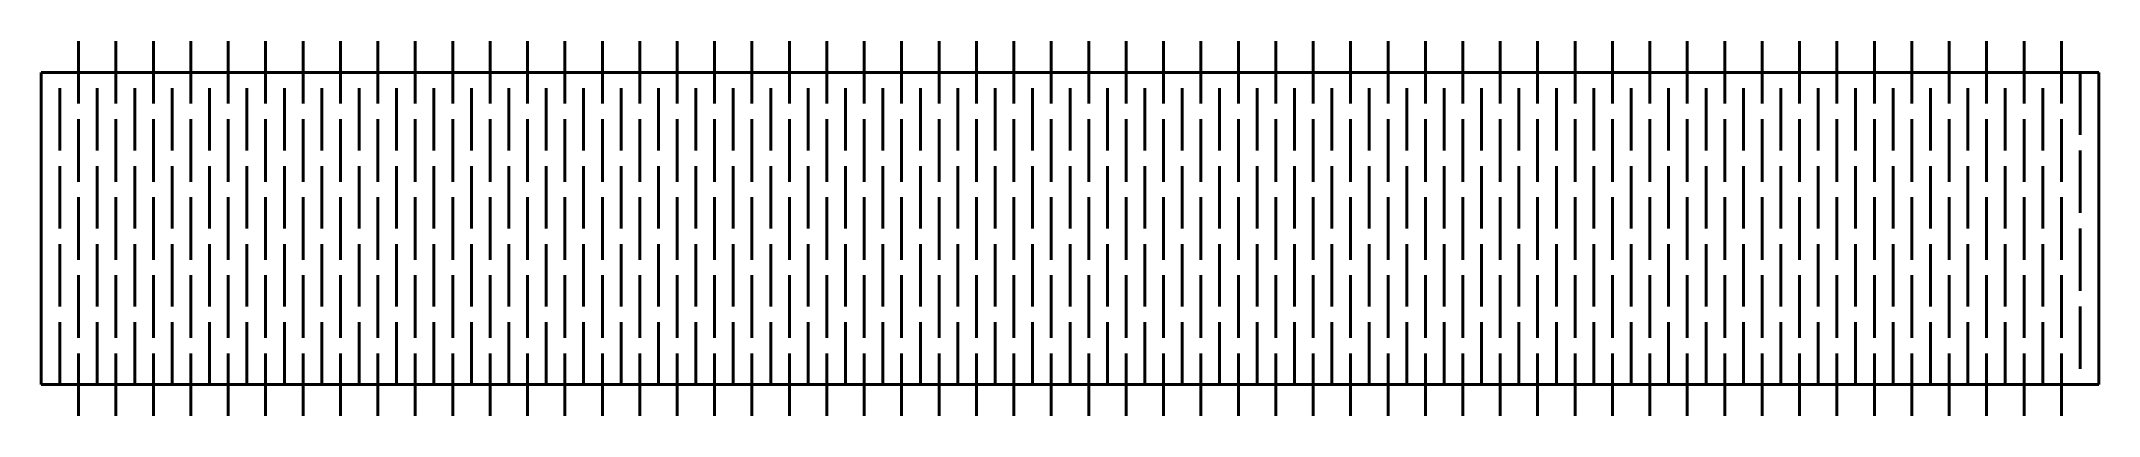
# Model space of a CAD drawing. Header units: millimetres. Extents: x -165 to 165, y -30 to 30.
import ezdxf

# ---------------------------------------------------------------- set-up
doc = ezdxf.new("R2010")
doc.units = ezdxf.units.MM
doc.layers.add('ModelSketch_Visible', color=7, linetype='Continuous', lineweight=40)

msp = doc.modelspace()

# ---------------------------------------------------------------- linework, layer by layer
at = {"layer": 'ModelSketch_Visible'}
for p, q in [((-159, 20), (-159, 30)), ((-153, 20), (-153, 30)), ((-147, 20), (-147, 30)), ((-141, 20), (-141, 30)), ((-135, 20), (-135, 30)), ((-129, 20), (-129, 30)), ((-123, 20), (-123, 30)), ((-117, 20), (-117, 30)), ((-111, 20), (-111, 30)), ((-105, 20), (-105, 30)), ((-99, 20), (-99, 30)), ((-93, 20), (-93, 30)), ((-87, 20), (-87, 30)), ((-81, 20), (-81, 30)), ((-75, 20), (-75, 30)), ((-69, 20), (-69, 30)), ((-63, 20), (-63, 30)), ((-57, 20), (-57, 30)), ((-51, 20), (-51, 30)), ((-45, 20), (-45, 30)), ((-39, 20), (-39, 30)), ((-33, 20), (-33, 30)), ((-27, 20), (-27, 30)), ((-21, 20), (-21, 30)), ((-15, 20), (-15, 30)), ((-9, 20), (-9, 30)), ((-3, 20), (-3, 30)), ((3, 20), (3, 30)), ((9, 20), (9, 30)), ((15, 20), (15, 30)), ((21, 20), (21, 30)), ((27, 20), (27, 30)), ((33, 20), (33, 30)), ((39, 20), (39, 30)), ((45, 20), (45, 30)), ((51, 20), (51, 30)), ((57, 20), (57, 30)), ((63, 20), (63, 30)), ((69, 20), (69, 30)), ((75, 20), (75, 30)), ((81, 20), (81, 30)), ((87, 20), (87, 30)), ((93, 20), (93, 30)), ((99, 20), (99, 30)), ((105, 20), (105, 30)), ((111, 20), (111, 30)), ((117, 20), (117, 30)), ((123, 20), (123, 30)), ((129, 20), (129, 30)), ((135, 20), (135, 30)), ((141, 20), (141, 30)), ((147, 20), (147, 30)), ((153, 20), (153, 30)), ((159, 20), (159, 30)), ((-165, -25), (-165, 25)), ((-165, 25), (165, 25)), ((-162, 25), (-159, 25)), ((-156, 25), (-153, 25)), ((-150, 25), (-147, 25)), ((-144, 25), (-141, 25)), ((-138, 25), (-135, 25)), ((-132, 25), (-129, 25)), ((-126, 25), (-123, 25)), ((-120, 25), (-117, 25)), ((-114, 25), (-111, 25)), ((-108, 25), (-105, 25)), ((-102, 25), (-99, 25)), ((-96, 25), (-93, 25)), ((-90, 25), (-87, 25)), ((-84, 25), (-81, 25)), ((-78, 25), (-75, 25)), ((-72, 25), (-69, 25)), ((-66, 25), (-63, 25)), ((-60, 25), (-57, 25)), ((-54, 25), (-51, 25)), ((-48, 25), (-45, 25)), ((-42, 25), (-39, 25)), ((-36, 25), (-33, 25)), ((-30, 25), (-27, 25)), ((-24, 25), (-21, 25)), ((-18, 25), (-15, 25)), ((-12, 25), (-9, 25)), ((-6, 25), (-3, 25)), ((0, 25), (3, 25)), ((6, 25), (9, 25)), ((12, 25), (15, 25)), ((18, 25), (21, 25)), ((24, 25), (27, 25)), ((30, 25), (33, 25)), ((36, 25), (39, 25)), ((42, 25), (45, 25)), ((48, 25), (51, 25)), ((54, 25), (57, 25)), ((60, 25), (63, 25)), ((66, 25), (69, 25)), ((72, 25), (75, 25)), ((78, 25), (81, 25)), ((84, 25), (87, 25)), ((90, 25), (93, 25)), ((96, 25), (99, 25)), ((102, 25), (105, 25)), ((108, 25), (111, 25)), ((114, 25), (117, 25)), ((120, 25), (123, 25)), ((126, 25), (129, 25)), ((132, 25), (135, 25)), ((138, 25), (141, 25)), ((144, 25), (147, 25)), ((150, 25), (153, 25)), ((156, 25), (159, 25)), ((159, 25), (162, 25)), ((162, 15), (162, 25)), ((165, -25), (165, 25)), ((-162, 12.5), (-162, 22.5)), ((-156, 12.5), (-156, 22.5)), ((-150, 12.5), (-150, 22.5)), ((-144, 12.5), (-144, 22.5)), ((-138, 12.5), (-138, 22.5)), ((-132, 12.5), (-132, 22.5)), ((-126, 12.5), (-126, 22.5)), ((-120, 12.5), (-120, 22.5)), ((-114, 12.5), (-114, 22.5)), ((-108, 12.5), (-108, 22.5)), ((-102, 12.5), (-102, 22.5)), ((-96, 12.5), (-96, 22.5)), ((-90, 12.5), (-90, 22.5)), ((-84, 12.5), (-84, 22.5)), ((-78, 12.5), (-78, 22.5)), ((-72, 12.5), (-72, 22.5)), ((-66, 12.5), (-66, 22.5)), ((-60, 12.5), (-60, 22.5)), ((-54, 12.5), (-54, 22.5)), ((-48, 12.5), (-48, 22.5)), ((-42, 12.5), (-42, 22.5)), ((-36, 12.5), (-36, 22.5)), ((-30, 12.5), (-30, 22.5)), ((-24, 12.5), (-24, 22.5)), ((-18, 12.5), (-18, 22.5)), ((-12, 12.5), (-12, 22.5)), ((-6, 12.5), (-6, 22.5)), ((0, 12.5), (0, 22.5)), ((6, 12.5), (6, 22.5)), ((12, 12.5), (12, 22.5)), ((18, 12.5), (18, 22.5)), ((24, 12.5), (24, 22.5)), ((30, 12.5), (30, 22.5)), ((36, 12.5), (36, 22.5)), ((42, 12.5), (42, 22.5)), ((48, 12.5), (48, 22.5)), ((54, 12.5), (54, 22.5)), ((60, 12.5), (60, 22.5)), ((66, 12.5), (66, 22.5)), ((72, 12.5), (72, 22.5)), ((78, 12.5), (78, 22.5)), ((84, 12.5), (84, 22.5)), ((90, 12.5), (90, 22.5)), ((96, 12.5), (96, 22.5)), ((102, 12.5), (102, 22.5)), ((108, 12.5), (108, 22.5)), ((114, 12.5), (114, 22.5)), ((120, 12.5), (120, 22.5)), ((126, 12.5), (126, 22.5)), ((132, 12.5), (132, 22.5)), ((138, 12.5), (138, 22.5)), ((144, 12.5), (144, 22.5)), ((150, 12.5), (150, 22.5)), ((156, 12.5), (156, 22.5)), ((-159, 7.5), (-159, 17.5)), ((-153, 7.5), (-153, 17.5)), ((-147, 7.5), (-147, 17.5)), ((-141, 7.5), (-141, 17.5)), ((-135, 7.5), (-135, 17.5)), ((-129, 7.5), (-129, 17.5)), ((-123, 7.5), (-123, 17.5)), ((-117, 7.5), (-117, 17.5)), ((-111, 7.5), (-111, 17.5)), ((-105, 7.5), (-105, 17.5)), ((-99, 7.5), (-99, 17.5)), ((-93, 7.5), (-93, 17.5)), ((-87, 7.5), (-87, 17.5)), ((-81, 7.5), (-81, 17.5)), ((-75, 7.5), (-75, 17.5)), ((-69, 7.5), (-69, 17.5)), ((-63, 7.5), (-63, 17.5)), ((-57, 7.5), (-57, 17.5)), ((-51, 7.5), (-51, 17.5)), ((-45, 7.5), (-45, 17.5)), ((-39, 7.5), (-39, 17.5)), ((-33, 7.5), (-33, 17.5)), ((-27, 7.5), (-27, 17.5)), ((-21, 7.5), (-21, 17.5)), ((-15, 7.5), (-15, 17.5)), ((-9, 7.5), (-9, 17.5)), ((-3, 7.5), (-3, 17.5)), ((3, 7.5), (3, 17.5)), ((9, 7.5), (9, 17.5)), ((15, 7.5), (15, 17.5)), ((21, 7.5), (21, 17.5)), ((27, 7.5), (27, 17.5)), ((33, 7.5), (33, 17.5)), ((39, 7.5), (39, 17.5)), ((45, 7.5), (45, 17.5)), ((51, 7.5), (51, 17.5)), ((57, 7.5), (57, 17.5)), ((63, 7.5), (63, 17.5)), ((69, 7.5), (69, 17.5)), ((75, 7.5), (75, 17.5)), ((81, 7.5), (81, 17.5)), ((87, 7.5), (87, 17.5)), ((93, 7.5), (93, 17.5)), ((99, 7.5), (99, 17.5)), ((105, 7.5), (105, 17.5)), ((111, 7.5), (111, 17.5)), ((117, 7.5), (117, 17.5)), ((123, 7.5), (123, 17.5)), ((129, 7.5), (129, 17.5)), ((135, 7.5), (135, 17.5)), ((141, 7.5), (141, 17.5)), ((147, 7.5), (147, 17.5)), ((153, 7.5), (153, 17.5)), ((159, 7.5), (159, 17.5)), ((-162, 0), (-162, 10)), ((-156, 0), (-156, 10)), ((-150, 0), (-150, 10)), ((-144, 0), (-144, 10)), ((-138, 0), (-138, 10)), ((-132, 0), (-132, 10)), ((-126, 0), (-126, 10)), ((-120, 0), (-120, 10)), ((-114, 0), (-114, 10)), ((-108, 0), (-108, 10)), ((-102, 0), (-102, 10)), ((-96, 0), (-96, 10)), ((-90, 0), (-90, 10)), ((-84, 0), (-84, 10)), ((-78, 0), (-78, 10)), ((-72, 0), (-72, 10)), ((-66, 0), (-66, 10)), ((-60, 0), (-60, 10)), ((-54, 0), (-54, 10)), ((-48, 0), (-48, 10)), ((-42, 0), (-42, 10)), ((-36, 0), (-36, 10)), ((-30, 0), (-30, 10)), ((-24, 0), (-24, 10)), ((-18, 0), (-18, 10)), ((-12, 0), (-12, 10)), ((-6, 0), (-6, 10)), ((0, 0), (0, 10)), ((6, 0), (6, 10)), ((12, 0), (12, 10)), ((18, 0), (18, 10)), ((24, 0), (24, 10)), ((30, 0), (30, 10)), ((36, 0), (36, 10)), ((42, 0), (42, 10)), ((48, 0), (48, 10)), ((54, 0), (54, 10)), ((60, 0), (60, 10)), ((66, 0), (66, 10)), ((72, 0), (72, 10)), ((78, 0), (78, 10)), ((84, 0), (84, 10)), ((90, 0), (90, 10)), ((96, 0), (96, 10)), ((102, 0), (102, 10)), ((108, 0), (108, 10)), ((114, 0), (114, 10)), ((120, 0), (120, 10)), ((126, 0), (126, 10)), ((132, 0), (132, 10)), ((138, 0), (138, 10)), ((144, 0), (144, 10)), ((150, 0), (150, 10)), ((156, 0), (156, 10)), ((162, 2.5), (162, 12.5)), ((-159, -5), (-159, 5)), ((-153, -5), (-153, 5)), ((-147, -5), (-147, 5)), ((-141, -5), (-141, 5)), ((-135, -5), (-135, 5)), ((-129, -5), (-129, 5)), ((-123, -5), (-123, 5)), ((-117, -5), (-117, 5)), ((-111, -5), (-111, 5)), ((-105, -5), (-105, 5)), ((-99, -5), (-99, 5)), ((-93, -5), (-93, 5)), ((-87, -5), (-87, 5)), ((-81, -5), (-81, 5)), ((-75, -5), (-75, 5)), ((-69, -5), (-69, 5)), ((-63, -5), (-63, 5)), ((-57, -5), (-57, 5)), ((-51, -5), (-51, 5)), ((-45, -5), (-45, 5)), ((-39, -5), (-39, 5)), ((-33, -5), (-33, 5)), ((-27, -5), (-27, 5)), ((-21, -5), (-21, 5)), ((-15, -5), (-15, 5)), ((-9, -5), (-9, 5)), ((-3, -5), (-3, 5)), ((3, -5), (3, 5)), ((9, -5), (9, 5)), ((15, -5), (15, 5)), ((21, -5), (21, 5)), ((27, -5), (27, 5)), ((33, -5), (33, 5)), ((39, -5), (39, 5)), ((45, -5), (45, 5)), ((51, -5), (51, 5)), ((57, -5), (57, 5)), ((63, -5), (63, 5)), ((69, -5), (69, 5)), ((75, -5), (75, 5)), ((81, -5), (81, 5)), ((87, -5), (87, 5)), ((93, -5), (93, 5)), ((99, -5), (99, 5)), ((105, -5), (105, 5)), ((111, -5), (111, 5)), ((117, -5), (117, 5)), ((123, -5), (123, 5)), ((129, -5), (129, 5)), ((135, -5), (135, 5)), ((141, -5), (141, 5)), ((147, -5), (147, 5)), ((153, -5), (153, 5)), ((159, -5), (159, 5)), ((162, -10), (162, 0)), ((-162, -12.5), (-162, -2.5)), ((-156, -12.5), (-156, -2.5)), ((-150, -12.5), (-150, -2.5)), ((-144, -12.5), (-144, -2.5)), ((-138, -12.5), (-138, -2.5)), ((-132, -12.5), (-132, -2.5)), ((-126, -12.5), (-126, -2.5)), ((-120, -12.5), (-120, -2.5)), ((-114, -12.5), (-114, -2.5)), ((-108, -12.5), (-108, -2.5)), ((-102, -12.5), (-102, -2.5)), ((-96, -12.5), (-96, -2.5)), ((-90, -12.5), (-90, -2.5)), ((-84, -12.5), (-84, -2.5)), ((-78, -12.5), (-78, -2.5)), ((-72, -12.5), (-72, -2.5)), ((-66, -12.5), (-66, -2.5)), ((-60, -12.5), (-60, -2.5)), ((-54, -12.5), (-54, -2.5)), ((-48, -12.5), (-48, -2.5)), ((-42, -12.5), (-42, -2.5)), ((-36, -12.5), (-36, -2.5)), ((-30, -12.5), (-30, -2.5)), ((-24, -12.5), (-24, -2.5)), ((-18, -12.5), (-18, -2.5)), ((-12, -12.5), (-12, -2.5)), ((-6, -12.5), (-6, -2.5)), ((0, -12.5), (0, -2.5)), ((6, -12.5), (6, -2.5)), ((12, -12.5), (12, -2.5)), ((18, -12.5), (18, -2.5)), ((24, -12.5), (24, -2.5)), ((30, -12.5), (30, -2.5)), ((36, -12.5), (36, -2.5)), ((42, -12.5), (42, -2.5)), ((48, -12.5), (48, -2.5)), ((54, -12.5), (54, -2.5)), ((60, -12.5), (60, -2.5)), ((66, -12.5), (66, -2.5)), ((72, -12.5), (72, -2.5)), ((78, -12.5), (78, -2.5)), ((84, -12.5), (84, -2.5)), ((90, -12.5), (90, -2.5)), ((96, -12.5), (96, -2.5)), ((102, -12.5), (102, -2.5)), ((108, -12.5), (108, -2.5)), ((114, -12.5), (114, -2.5)), ((120, -12.5), (120, -2.5)), ((126, -12.5), (126, -2.5)), ((132, -12.5), (132, -2.5)), ((138, -12.5), (138, -2.5)), ((144, -12.5), (144, -2.5)), ((150, -12.5), (150, -2.5)), ((156, -12.5), (156, -2.5)), ((-159, -17.5), (-159, -7.5)), ((-153, -17.5), (-153, -7.5)), ((-147, -17.5), (-147, -7.5)), ((-141, -17.5), (-141, -7.5)), ((-135, -17.5), (-135, -7.5)), ((-129, -17.5), (-129, -7.5)), ((-123, -17.5), (-123, -7.5)), ((-117, -17.5), (-117, -7.5)), ((-111, -17.5), (-111, -7.5)), ((-105, -17.5), (-105, -7.5)), ((-99, -17.5), (-99, -7.5)), ((-93, -17.5), (-93, -7.5)), ((-87, -17.5), (-87, -7.5)), ((-81, -17.5), (-81, -7.5)), ((-75, -17.5), (-75, -7.5)), ((-69, -17.5), (-69, -7.5)), ((-63, -17.5), (-63, -7.5)), ((-57, -17.5), (-57, -7.5)), ((-51, -17.5), (-51, -7.5)), ((-45, -17.5), (-45, -7.5)), ((-39, -17.5), (-39, -7.5)), ((-33, -17.5), (-33, -7.5)), ((-27, -17.5), (-27, -7.5)), ((-21, -17.5), (-21, -7.5)), ((-15, -17.5), (-15, -7.5)), ((-9, -17.5), (-9, -7.5)), ((-3, -17.5), (-3, -7.5)), ((3, -17.5), (3, -7.5)), ((9, -17.5), (9, -7.5)), ((15, -17.5), (15, -7.5)), ((21, -17.5), (21, -7.5)), ((27, -17.5), (27, -7.5)), ((33, -17.5), (33, -7.5)), ((39, -17.5), (39, -7.5)), ((45, -17.5), (45, -7.5)), ((51, -17.5), (51, -7.5)), ((57, -17.5), (57, -7.5)), ((63, -17.5), (63, -7.5)), ((69, -17.5), (69, -7.5)), ((75, -17.5), (75, -7.5)), ((81, -17.5), (81, -7.5)), ((87, -17.5), (87, -7.5)), ((93, -17.5), (93, -7.5)), ((99, -17.5), (99, -7.5)), ((105, -17.5), (105, -7.5)), ((111, -17.5), (111, -7.5)), ((117, -17.5), (117, -7.5)), ((123, -17.5), (123, -7.5)), ((129, -17.5), (129, -7.5)), ((135, -17.5), (135, -7.5)), ((141, -17.5), (141, -7.5)), ((147, -17.5), (147, -7.5)), ((153, -17.5), (153, -7.5)), ((159, -17.5), (159, -7.5)), ((162, -22.5), (162, -12.5)), ((-162, -25), (-162, -15)), ((-156, -25), (-156, -15)), ((-150, -25), (-150, -15)), ((-144, -25), (-144, -15)), ((-138, -25), (-138, -15)), ((-132, -25), (-132, -15)), ((-126, -25), (-126, -15)), ((-120, -25), (-120, -15)), ((-114, -25), (-114, -15)), ((-108, -25), (-108, -15)), ((-102, -25), (-102, -15)), ((-96, -25), (-96, -15)), ((-90, -25), (-90, -15)), ((-84, -25), (-84, -15)), ((-78, -25), (-78, -15)), ((-72, -25), (-72, -15)), ((-66, -25), (-66, -15)), ((-60, -25), (-60, -15)), ((-54, -25), (-54, -15)), ((-48, -25), (-48, -15)), ((-42, -25), (-42, -15)), ((-36, -25), (-36, -15)), ((-30, -25), (-30, -15)), ((-24, -25), (-24, -15)), ((-18, -25), (-18, -15)), ((-12, -25), (-12, -15)), ((-6, -25), (-6, -15)), ((0, -25), (0, -15)), ((6, -25), (6, -15)), ((12, -25), (12, -15)), ((18, -25), (18, -15)), ((24, -25), (24, -15)), ((30, -25), (30, -15)), ((36, -25), (36, -15)), ((42, -25), (42, -15)), ((48, -25), (48, -15)), ((54, -25), (54, -15)), ((60, -25), (60, -15)), ((66, -25), (66, -15)), ((72, -25), (72, -15)), ((78, -25), (78, -15)), ((84, -25), (84, -15)), ((90, -25), (90, -15)), ((96, -25), (96, -15)), ((102, -25), (102, -15)), ((108, -25), (108, -15)), ((114, -25), (114, -15)), ((120, -25), (120, -15)), ((126, -25), (126, -15)), ((132, -25), (132, -15)), ((138, -25), (138, -15)), ((144, -25), (144, -15)), ((150, -25), (150, -15)), ((156, -25), (156, -15)), ((-159, -30), (-159, -20)), ((-153, -30), (-153, -20)), ((-147, -30), (-147, -20)), ((-141, -30), (-141, -20)), ((-135, -30), (-135, -20)), ((-129, -30), (-129, -20)), ((-123, -30), (-123, -20)), ((-117, -30), (-117, -20)), ((-111, -30), (-111, -20)), ((-105, -30), (-105, -20)), ((-99, -30), (-99, -20)), ((-93, -30), (-93, -20)), ((-87, -30), (-87, -20)), ((-81, -30), (-81, -20)), ((-75, -30), (-75, -20)), ((-69, -30), (-69, -20)), ((-63, -30), (-63, -20)), ((-57, -30), (-57, -20)), ((-51, -30), (-51, -20)), ((-45, -30), (-45, -20)), ((-39, -30), (-39, -20)), ((-33, -30), (-33, -20)), ((-27, -30), (-27, -20)), ((-21, -30), (-21, -20)), ((-15, -30), (-15, -20)), ((-9, -30), (-9, -20)), ((-3, -30), (-3, -20)), ((3, -30), (3, -20)), ((9, -30), (9, -20)), ((15, -30), (15, -20)), ((21, -30), (21, -20)), ((27, -30), (27, -20)), ((33, -30), (33, -20)), ((39, -30), (39, -20)), ((45, -30), (45, -20)), ((51, -30), (51, -20)), ((57, -30), (57, -20)), ((63, -30), (63, -20)), ((69, -30), (69, -20)), ((75, -30), (75, -20)), ((81, -30), (81, -20)), ((87, -30), (87, -20)), ((93, -30), (93, -20)), ((99, -30), (99, -20)), ((105, -30), (105, -20)), ((111, -30), (111, -20)), ((117, -30), (117, -20)), ((123, -30), (123, -20)), ((129, -30), (129, -20)), ((135, -30), (135, -20)), ((141, -30), (141, -20)), ((147, -30), (147, -20)), ((153, -30), (153, -20)), ((159, -30), (159, -20)), ((-165, -25), (165, -25))]:
    msp.add_line(p, q, dxfattribs=at)

doc.saveas('drawing.dxf')
